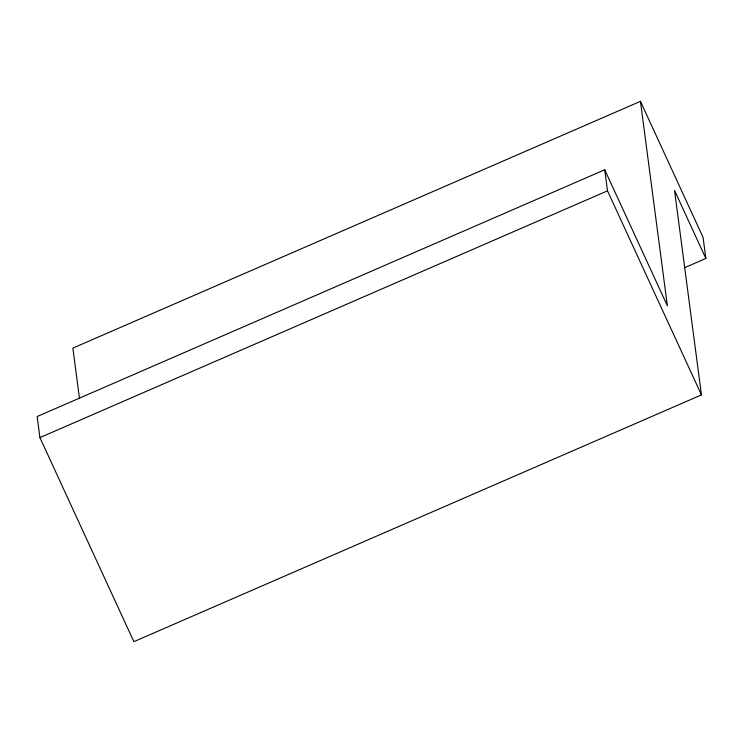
<?xml version="1.0" encoding="UTF-8"?>
<svg xmlns="http://www.w3.org/2000/svg" width="743" height="743" viewBox="0 0 743 743"><rect width="100%" height="100%" fill="white"/><g stroke="black" fill="none" stroke-linecap="round" stroke-linejoin="round"><path stroke-width="1.11" d="M684.591 267.694L705.85 258.453L703.073 237.379L640.447 101.345L72.86 348.114L79.52 398.647M640.447 101.345L667.363 305.8L604.728 169.766L37.15 416.535L39.927 437.608L133.87 641.655L701.448 394.886L674.533 190.44L705.85 258.453M39.927 437.608L607.505 190.84L604.728 169.766M607.505 190.84L701.448 394.886"/></g></svg>
